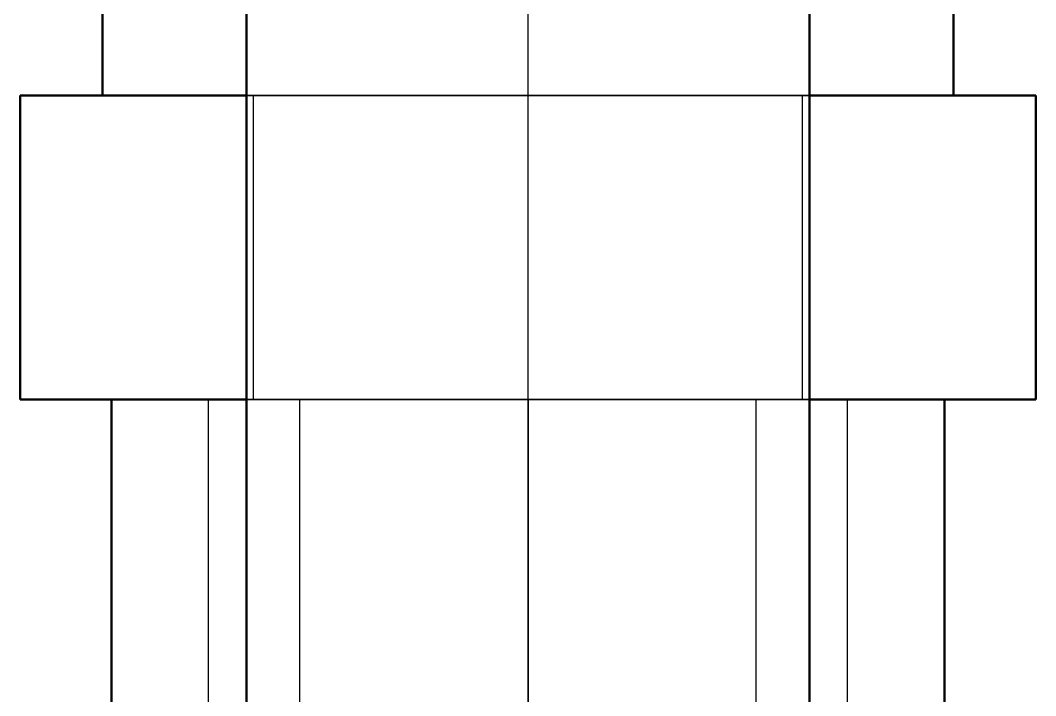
# Model space of a CAD drawing. Header units: millimetres. Extents: x 0 to 420, y 0 to 297.
# Drawn here: x 184.72 to 189.23, y 217.614 to 220.614 of the extents above; entities that cross this region are included whole.
import ezdxf

# ---------------------------------------------------------------- set-up
doc = ezdxf.new("R2010")
doc.units = ezdxf.units.MM
doc.linetypes.add('ISO02-TRAZOS', pattern=[3.75, 3, -0.75])
doc.linetypes.add('ISO04-TRAZO-PUNTO', pattern=[7.625, 6, -0.75, 0.125, -0.75])
for name, color, linetype, lineweight in [('01-VISIBLE', 7, 'CONTINUOUS', 50), ('02-OCULTA', 4, 'ISO02-TRAZOS', 25), ('03-EJE', 1, 'ISO04-TRAZO-PUNTO', 25)]:
    doc.layers.add(name, color=color, linetype=linetype, lineweight=lineweight)

msp = doc.modelspace()

# ---------------------------------------------------------------- linework, layer by layer
at = {"layer": '01-VISIBLE'}
for p, q in [((185.0847, 220.28), (185.0847, 225.41)), ((188.8647, 220.28), (188.8647, 225.41)), ((184.7197, 218.93), (184.7197, 220.28)), ((189.2297, 218.93), (189.2297, 220.28)), ((185.1247, 215.686), (185.1247, 218.93)), ((188.8247, 215.43), (188.8247, 218.93))]:
    msp.add_line(p, q, dxfattribs=at)
for points in [[(185.7247, 217.5818), (185.7247, 217.6322), (185.7247, 217.6826), (185.7247, 217.733), (185.7247, 217.7835), (185.7247, 217.8339), (185.7247, 217.8843), (185.7247, 217.9347), (185.7247, 217.9851), (185.7247, 218.0356), (185.7247, 218.086), (185.7247, 218.1364), (185.7247, 218.1868), (185.7247, 218.2372), (185.7247, 218.2877), (185.7247, 218.3381), (185.7247, 218.3885), (185.7247, 218.4389), (185.7247, 218.4893), (185.7247, 218.5398), (185.7247, 218.5902), (185.7247, 218.6406), (185.7247, 218.691), (185.7247, 218.7414), (185.7247, 218.7919), (185.7247, 218.8423), (185.7247, 218.8927), (185.7247, 218.9431), (185.7247, 218.9935), (185.7247, 219.044), (185.7247, 219.0944), (185.7247, 219.1448), (185.7247, 219.1952), (185.7247, 219.2456), (185.7247, 219.2961), (185.7247, 219.3465), (185.7247, 219.3969), (185.7247, 219.4473), (185.7247, 219.4977), (185.7247, 219.5482), (185.7247, 219.5986), (185.7247, 219.649), (185.7247, 219.6994), (185.7247, 219.7498), (185.7247, 219.8003), (185.7247, 219.8507), (185.7247, 219.9011), (185.7247, 219.9515), (185.7247, 220.0019), (185.7247, 220.0524), (185.7247, 220.1028), (185.7247, 220.1532), (185.7247, 220.2036), (185.7247, 220.2541), (185.7247, 220.3045), (185.7247, 220.3549), (185.7247, 220.4053), (185.7247, 220.4557), (185.7247, 220.5062), (185.7247, 220.5566), (185.7247, 220.607), (185.7247, 220.6574)], [(188.2247, 217.5818), (188.2247, 217.6322), (188.2247, 217.6826), (188.2247, 217.733), (188.2247, 217.7835), (188.2247, 217.8339), (188.2247, 217.8843), (188.2247, 217.9347), (188.2247, 217.9851), (188.2247, 218.0356), (188.2247, 218.086), (188.2247, 218.1364), (188.2247, 218.1868), (188.2247, 218.2372), (188.2247, 218.2877), (188.2247, 218.3381), (188.2247, 218.3885), (188.2247, 218.4389), (188.2247, 218.4893), (188.2247, 218.5398), (188.2247, 218.5902), (188.2247, 218.6406), (188.2247, 218.691), (188.2247, 218.7414), (188.2247, 218.7919), (188.2247, 218.8423), (188.2247, 218.8927), (188.2247, 218.9431), (188.2247, 218.9935), (188.2247, 219.044), (188.2247, 219.0944), (188.2247, 219.1448), (188.2247, 219.1952), (188.2247, 219.2456), (188.2247, 219.2961), (188.2247, 219.3465), (188.2247, 219.3969), (188.2247, 219.4473), (188.2247, 219.4977), (188.2247, 219.5482), (188.2247, 219.5986), (188.2247, 219.649), (188.2247, 219.6994), (188.2247, 219.7498), (188.2247, 219.8003), (188.2247, 219.8507), (188.2247, 219.9011), (188.2247, 219.9515), (188.2247, 220.0019), (188.2247, 220.0524), (188.2247, 220.1028), (188.2247, 220.1532), (188.2247, 220.2036), (188.2247, 220.2541), (188.2247, 220.3045), (188.2247, 220.3549), (188.2247, 220.4053), (188.2247, 220.4557), (188.2247, 220.5062), (188.2247, 220.5566), (188.2247, 220.607), (188.2247, 220.6574)], [(184.7197, 220.28), (184.7718, 220.28), (184.824, 220.28), (184.8761, 220.28), (184.9282, 220.28), (184.9804, 220.28), (185.0325, 220.28), (185.0847, 220.28)], [(185.6247, 220.28), (185.5707, 220.28), (185.5167, 220.28), (185.4627, 220.28), (185.4087, 220.28), (185.3547, 220.28), (185.3007, 220.28), (185.2467, 220.28), (185.1927, 220.28), (185.1387, 220.28), (185.0847, 220.28)], [(185.6247, 220.28), (185.6413, 220.28), (185.658, 220.28), (185.6747, 220.28), (185.6913, 220.28), (185.708, 220.28), (185.7247, 220.28)], [(188.2247, 220.28), (188.2413, 220.28), (188.258, 220.28), (188.2747, 220.28), (188.2913, 220.28), (188.308, 220.28), (188.3247, 220.28)], [(188.3247, 220.28), (188.3787, 220.28), (188.4327, 220.28), (188.4867, 220.28), (188.5407, 220.28), (188.5947, 220.28), (188.6487, 220.28), (188.7027, 220.28), (188.7567, 220.28), (188.8107, 220.28), (188.8647, 220.28)], [(188.8647, 220.28), (188.9168, 220.28), (188.969, 220.28), (189.0211, 220.28), (189.0732, 220.28), (189.1254, 220.28), (189.1775, 220.28), (189.2297, 220.28)], [(184.7197, 218.93), (184.7699, 218.93), (184.8202, 218.93), (184.8704, 218.93), (184.9207, 218.93), (184.9709, 218.93), (185.0212, 218.93), (185.0714, 218.93), (185.1217, 218.93), (185.1719, 218.93), (185.2222, 218.93), (185.2724, 218.93), (185.3227, 218.93), (185.3729, 218.93), (185.4232, 218.93), (185.4734, 218.93), (185.5237, 218.93), (185.5739, 218.93), (185.6242, 218.93), (185.6744, 218.93), (185.7247, 218.93)], [(188.2247, 218.93), (188.2749, 218.93), (188.3252, 218.93), (188.3754, 218.93), (188.4257, 218.93), (188.4759, 218.93), (188.5262, 218.93), (188.5764, 218.93), (188.6267, 218.93), (188.6769, 218.93), (188.7272, 218.93), (188.7774, 218.93), (188.8277, 218.93), (188.8779, 218.93), (188.9282, 218.93), (188.9784, 218.93), (189.0287, 218.93), (189.0789, 218.93), (189.1292, 218.93), (189.1794, 218.93), (189.2297, 218.93)]]:
    msp.add_lwpolyline(points, dxfattribs=at)
at = {"layer": '02-OCULTA'}
for p, q in [((185.0847, 220.28), (185.0847, 225.68)), ((188.8647, 220.28), (188.8647, 225.68)), ((188.3247, 220.28), (185.6247, 220.28)), ((188.3247, 220.28), (185.6247, 220.28)), ((185.7559, 218.93), (185.7559, 220.28)), ((188.1935, 218.93), (188.1935, 220.28)), ((185.5559, 215.0093), (185.5559, 218.93)), ((185.5559, 217.31), (185.5559, 218.93)), ((185.9609, 217.31), (185.9609, 218.93)), ((186.9747, 218.93), (186.9747, 215.0093)), ((187.9885, 217.31), (187.9885, 218.93)), ((188.3935, 215.0093), (188.3935, 218.93)), ((188.3935, 217.31), (188.3935, 218.93))]:
    msp.add_line(p, q, dxfattribs=at)
for points in [[(186.9747, 220.28), (186.9246, 220.28), (186.8744, 220.28), (186.8243, 220.28), (186.7742, 220.28), (186.7241, 220.28), (186.674, 220.28), (186.6239, 220.28), (186.5738, 220.28), (186.5237, 220.28), (186.4736, 220.28), (186.4234, 220.28), (186.3733, 220.28), (186.3232, 220.28), (186.2731, 220.28), (186.223, 220.28), (186.1729, 220.28), (186.1228, 220.28), (186.0727, 220.28), (186.0226, 220.28), (185.9724, 220.28), (185.9223, 220.28), (185.8722, 220.28), (185.8221, 220.28), (185.772, 220.28), (185.7219, 220.28), (185.6718, 220.28), (185.6217, 220.28), (185.5716, 220.28), (185.5214, 220.28), (185.4713, 220.28), (185.4212, 220.28), (185.3711, 220.28), (185.321, 220.28), (185.2709, 220.28), (185.2208, 220.28), (185.1707, 220.28), (185.1206, 220.28), (185.0704, 220.28), (185.0203, 220.28), (184.9702, 220.28), (184.9201, 220.28), (184.87, 220.28), (184.8199, 220.28), (184.7698, 220.28), (184.7197, 220.28)], [(185.0847, 220.28), (185.1387, 220.28), (185.1927, 220.28), (185.2467, 220.28), (185.3007, 220.28), (185.3547, 220.28), (185.4087, 220.28), (185.4627, 220.28), (185.5167, 220.28), (185.5707, 220.28), (185.6247, 220.28)], [(185.6247, 220.28), (185.5707, 220.28), (185.5167, 220.28), (185.4627, 220.28), (185.4087, 220.28), (185.3547, 220.28), (185.3007, 220.28), (185.2467, 220.28), (185.1927, 220.28), (185.1387, 220.28), (185.0847, 220.28)], [(185.7247, 220.28), (185.7747, 220.28), (185.8247, 220.28), (185.8747, 220.28), (185.9247, 220.28), (185.9747, 220.28), (186.0247, 220.28), (186.0747, 220.28), (186.1247, 220.28), (186.1747, 220.28), (186.2247, 220.28), (186.2747, 220.28), (186.3247, 220.28), (186.3747, 220.28), (186.4247, 220.28), (186.4747, 220.28), (186.5247, 220.28), (186.5747, 220.28), (186.6247, 220.28), (186.6747, 220.28), (186.7247, 220.28), (186.7747, 220.28), (186.8247, 220.28), (186.8747, 220.28), (186.9247, 220.28), (186.9747, 220.28), (187.0247, 220.28), (187.0747, 220.28), (187.1247, 220.28), (187.1747, 220.28), (187.2247, 220.28), (187.2747, 220.28), (187.3247, 220.28), (187.3747, 220.28), (187.4247, 220.28), (187.4747, 220.28), (187.5247, 220.28), (187.5747, 220.28), (187.6247, 220.28), (187.6747, 220.28), (187.7247, 220.28), (187.7747, 220.28), (187.8247, 220.28), (187.8747, 220.28), (187.9247, 220.28), (187.9747, 220.28), (188.0247, 220.28), (188.0747, 220.28), (188.1247, 220.28), (188.1747, 220.28), (188.2247, 220.28)], [(186.9747, 220.28), (186.9239, 220.28), (186.8731, 220.28), (186.8223, 220.28), (186.7715, 220.28), (186.7207, 220.28), (186.67, 220.28), (186.6192, 220.28), (186.5684, 220.28), (186.5176, 220.28), (186.4668, 220.28), (186.416, 220.28), (186.3653, 220.28), (186.3145, 220.28), (186.2637, 220.28), (186.2129, 220.28), (186.1621, 220.28), (186.1113, 220.28), (186.0606, 220.28), (186.0098, 220.28), (185.959, 220.28), (185.9082, 220.28), (185.8574, 220.28), (185.8066, 220.28), (185.7559, 220.28)], [(185.7559, 220.28), (185.8066, 220.28), (185.8574, 220.28), (185.9082, 220.28), (185.959, 220.28), (186.0098, 220.28), (186.0606, 220.28), (186.1113, 220.28), (186.1621, 220.28), (186.2129, 220.28), (186.2637, 220.28), (186.3145, 220.28), (186.3653, 220.28), (186.416, 220.28), (186.4668, 220.28), (186.5176, 220.28), (186.5684, 220.28), (186.6192, 220.28), (186.67, 220.28), (186.7207, 220.28), (186.7715, 220.28), (186.8223, 220.28), (186.8731, 220.28), (186.9239, 220.28), (186.9747, 220.28), (187.0254, 220.28), (187.0762, 220.28), (187.127, 220.28), (187.1778, 220.28), (187.2286, 220.28), (187.2794, 220.28), (187.3301, 220.28), (187.3809, 220.28), (187.4317, 220.28), (187.4825, 220.28), (187.5333, 220.28), (187.5841, 220.28), (187.6348, 220.28), (187.6856, 220.28), (187.7364, 220.28), (187.7872, 220.28), (187.838, 220.28), (187.8888, 220.28), (187.9395, 220.28), (187.9903, 220.28), (188.0411, 220.28), (188.0919, 220.28), (188.1427, 220.28), (188.1935, 220.28)], [(189.2297, 220.28), (189.1796, 220.28), (189.1294, 220.28), (189.0793, 220.28), (189.0292, 220.28), (188.9791, 220.28), (188.929, 220.28), (188.8789, 220.28), (188.8288, 220.28), (188.7787, 220.28), (188.7286, 220.28), (188.6784, 220.28), (188.6283, 220.28), (188.5782, 220.28), (188.5281, 220.28), (188.478, 220.28), (188.4279, 220.28), (188.3778, 220.28), (188.3277, 220.28), (188.2776, 220.28), (188.2274, 220.28), (188.1773, 220.28), (188.1272, 220.28), (188.0771, 220.28), (188.027, 220.28), (187.9769, 220.28), (187.9268, 220.28), (187.8767, 220.28), (187.8266, 220.28), (187.7764, 220.28), (187.7263, 220.28), (187.6762, 220.28), (187.6261, 220.28), (187.576, 220.28), (187.5259, 220.28), (187.4758, 220.28), (187.4257, 220.28), (187.3756, 220.28), (187.3254, 220.28), (187.2753, 220.28), (187.2252, 220.28), (187.1751, 220.28), (187.125, 220.28), (187.0749, 220.28), (187.0248, 220.28), (186.9747, 220.28)], [(188.1935, 220.28), (188.1427, 220.28), (188.0919, 220.28), (188.0411, 220.28), (187.9903, 220.28), (187.9395, 220.28), (187.8888, 220.28), (187.838, 220.28), (187.7872, 220.28), (187.7364, 220.28), (187.6856, 220.28), (187.6348, 220.28), (187.5841, 220.28), (187.5333, 220.28), (187.4825, 220.28), (187.4317, 220.28), (187.3809, 220.28), (187.3301, 220.28), (187.2794, 220.28), (187.2286, 220.28), (187.1778, 220.28), (187.127, 220.28), (187.0762, 220.28), (187.0254, 220.28), (186.9747, 220.28)], [(188.3247, 220.28), (188.3787, 220.28), (188.4327, 220.28), (188.4867, 220.28), (188.5407, 220.28), (188.5947, 220.28), (188.6487, 220.28), (188.7027, 220.28), (188.7567, 220.28), (188.8107, 220.28), (188.8647, 220.28)], [(188.3247, 220.28), (188.3787, 220.28), (188.4327, 220.28), (188.4867, 220.28), (188.5407, 220.28), (188.5947, 220.28), (188.6487, 220.28), (188.7027, 220.28), (188.7567, 220.28), (188.8107, 220.28), (188.8647, 220.28)], [(186.9747, 218.93), (186.9246, 218.93), (186.8744, 218.93), (186.8243, 218.93), (186.7742, 218.93), (186.7241, 218.93), (186.674, 218.93), (186.6239, 218.93), (186.5738, 218.93), (186.5237, 218.93), (186.4736, 218.93), (186.4234, 218.93), (186.3733, 218.93), (186.3232, 218.93), (186.2731, 218.93), (186.223, 218.93), (186.1729, 218.93), (186.1228, 218.93), (186.0727, 218.93), (186.0226, 218.93), (185.9724, 218.93), (185.9223, 218.93), (185.8722, 218.93), (185.8221, 218.93), (185.772, 218.93), (185.7219, 218.93), (185.6718, 218.93), (185.6217, 218.93), (185.5716, 218.93), (185.5214, 218.93), (185.4713, 218.93), (185.4212, 218.93), (185.3711, 218.93), (185.321, 218.93), (185.2709, 218.93), (185.2208, 218.93), (185.1707, 218.93), (185.1206, 218.93), (185.0704, 218.93), (185.0203, 218.93), (184.9702, 218.93), (184.9201, 218.93), (184.87, 218.93), (184.8199, 218.93), (184.7698, 218.93), (184.7197, 218.93)], [(186.9747, 218.93), (186.9247, 218.93), (186.8747, 218.93), (186.8247, 218.93), (186.7747, 218.93), (186.7247, 218.93), (186.6747, 218.93), (186.6247, 218.93), (186.5747, 218.93), (186.5247, 218.93), (186.4747, 218.93), (186.4247, 218.93), (186.3747, 218.93), (186.3247, 218.93), (186.2747, 218.93), (186.2247, 218.93), (186.1747, 218.93), (186.1247, 218.93), (186.0747, 218.93), (186.0247, 218.93), (185.9747, 218.93), (185.9247, 218.93), (185.8747, 218.93), (185.8247, 218.93), (185.7747, 218.93), (185.7247, 218.93), (185.6747, 218.93), (185.6247, 218.93), (185.5747, 218.93), (185.5247, 218.93), (185.4747, 218.93), (185.4247, 218.93), (185.3747, 218.93), (185.3247, 218.93), (185.2747, 218.93), (185.2247, 218.93), (185.1747, 218.93), (185.1247, 218.93)], [(185.1247, 218.93), (185.1747, 218.93), (185.2247, 218.93), (185.2747, 218.93), (185.3247, 218.93), (185.3747, 218.93), (185.4247, 218.93), (185.4747, 218.93), (185.5247, 218.93), (185.5747, 218.93), (185.6247, 218.93), (185.6747, 218.93), (185.7247, 218.93), (185.7747, 218.93), (185.8247, 218.93), (185.8747, 218.93), (185.9247, 218.93), (185.9747, 218.93), (186.0247, 218.93), (186.0747, 218.93), (186.1247, 218.93), (186.1747, 218.93), (186.2247, 218.93), (186.2747, 218.93), (186.3247, 218.93), (186.3747, 218.93), (186.4247, 218.93), (186.4747, 218.93), (186.5247, 218.93), (186.5747, 218.93), (186.6247, 218.93), (186.6747, 218.93), (186.7247, 218.93), (186.7747, 218.93), (186.8247, 218.93), (186.8747, 218.93), (186.9247, 218.93), (186.9747, 218.93), (187.0247, 218.93), (187.0747, 218.93), (187.1247, 218.93), (187.1747, 218.93), (187.2247, 218.93), (187.2747, 218.93), (187.3247, 218.93), (187.3747, 218.93), (187.4247, 218.93), (187.4747, 218.93), (187.5247, 218.93), (187.5747, 218.93), (187.6247, 218.93), (187.6747, 218.93), (187.7247, 218.93), (187.7747, 218.93), (187.8247, 218.93), (187.8747, 218.93), (187.9247, 218.93), (187.9747, 218.93), (188.0247, 218.93), (188.0747, 218.93), (188.1247, 218.93), (188.1747, 218.93), (188.2247, 218.93), (188.2747, 218.93), (188.3247, 218.93), (188.3747, 218.93), (188.4247, 218.93), (188.4747, 218.93), (188.5247, 218.93), (188.5747, 218.93), (188.6247, 218.93), (188.6747, 218.93), (188.7247, 218.93), (188.7747, 218.93), (188.8247, 218.93)], [(186.9747, 218.93), (186.924, 218.93), (186.8733, 218.93), (186.8227, 218.93), (186.772, 218.93), (186.7213, 218.93), (186.6706, 218.93), (186.62, 218.93), (186.5693, 218.93), (186.5186, 218.93), (186.468, 218.93), (186.4173, 218.93), (186.3666, 218.93), (186.3159, 218.93), (186.2653, 218.93), (186.2146, 218.93), (186.1639, 218.93), (186.1133, 218.93), (186.0626, 218.93), (186.0119, 218.93), (185.9612, 218.93), (185.9106, 218.93), (185.8599, 218.93), (185.8092, 218.93), (185.7586, 218.93), (185.7079, 218.93), (185.6572, 218.93), (185.6065, 218.93), (185.5559, 218.93)], [(185.5559, 218.93), (185.6065, 218.93), (185.6572, 218.93), (185.7079, 218.93), (185.7586, 218.93), (185.8092, 218.93), (185.8599, 218.93), (185.9106, 218.93), (185.9612, 218.93), (186.0119, 218.93), (186.0626, 218.93), (186.1133, 218.93), (186.1639, 218.93), (186.2146, 218.93), (186.2653, 218.93), (186.3159, 218.93), (186.3666, 218.93), (186.4173, 218.93), (186.468, 218.93), (186.5186, 218.93), (186.5693, 218.93), (186.62, 218.93), (186.6706, 218.93), (186.7213, 218.93), (186.772, 218.93), (186.8227, 218.93), (186.8733, 218.93), (186.924, 218.93), (186.9747, 218.93), (187.0253, 218.93), (187.076, 218.93), (187.1267, 218.93), (187.1774, 218.93), (187.228, 218.93), (187.2787, 218.93), (187.3294, 218.93), (187.38, 218.93), (187.4307, 218.93), (187.4814, 218.93), (187.5321, 218.93), (187.5827, 218.93), (187.6334, 218.93), (187.6841, 218.93), (187.7347, 218.93), (187.7854, 218.93), (187.8361, 218.93), (187.8868, 218.93), (187.9374, 218.93), (187.9881, 218.93), (188.0388, 218.93), (188.0894, 218.93), (188.1401, 218.93), (188.1908, 218.93), (188.2415, 218.93), (188.2921, 218.93), (188.3428, 218.93), (188.3935, 218.93)], [(186.9747, 218.93), (186.924, 218.93), (186.8733, 218.93), (186.8227, 218.93), (186.772, 218.93), (186.7213, 218.93), (186.6706, 218.93), (186.62, 218.93), (186.5693, 218.93), (186.5186, 218.93), (186.468, 218.93), (186.4173, 218.93), (186.3666, 218.93), (186.3159, 218.93), (186.2653, 218.93), (186.2146, 218.93), (186.1639, 218.93), (186.1133, 218.93), (186.0626, 218.93), (186.0119, 218.93), (185.9612, 218.93), (185.9106, 218.93), (185.8599, 218.93), (185.8092, 218.93), (185.7586, 218.93), (185.7079, 218.93), (185.6572, 218.93), (185.6065, 218.93), (185.5559, 218.93)], [(185.5559, 218.93), (185.6065, 218.93), (185.6572, 218.93), (185.7079, 218.93), (185.7586, 218.93), (185.8092, 218.93), (185.8599, 218.93), (185.9106, 218.93), (185.9612, 218.93), (186.0119, 218.93), (186.0626, 218.93), (186.1133, 218.93), (186.1639, 218.93), (186.2146, 218.93), (186.2653, 218.93), (186.3159, 218.93), (186.3666, 218.93), (186.4173, 218.93), (186.468, 218.93), (186.5186, 218.93), (186.5693, 218.93), (186.62, 218.93), (186.6706, 218.93), (186.7213, 218.93), (186.772, 218.93), (186.8227, 218.93), (186.8733, 218.93), (186.924, 218.93), (186.9747, 218.93), (187.0253, 218.93), (187.076, 218.93), (187.1267, 218.93), (187.1774, 218.93), (187.228, 218.93), (187.2787, 218.93), (187.3294, 218.93), (187.38, 218.93), (187.4307, 218.93), (187.4814, 218.93), (187.5321, 218.93), (187.5827, 218.93), (187.6334, 218.93), (187.6841, 218.93), (187.7347, 218.93), (187.7854, 218.93), (187.8361, 218.93), (187.8868, 218.93), (187.9374, 218.93), (187.9881, 218.93), (188.0388, 218.93), (188.0894, 218.93), (188.1401, 218.93), (188.1908, 218.93), (188.2415, 218.93), (188.2921, 218.93), (188.3428, 218.93), (188.3935, 218.93)], [(185.7247, 218.93), (185.7747, 218.93), (185.8247, 218.93), (185.8747, 218.93), (185.9247, 218.93), (185.9747, 218.93), (186.0247, 218.93), (186.0747, 218.93), (186.1247, 218.93), (186.1747, 218.93), (186.2247, 218.93), (186.2747, 218.93), (186.3247, 218.93), (186.3747, 218.93), (186.4247, 218.93), (186.4747, 218.93), (186.5247, 218.93), (186.5747, 218.93), (186.6247, 218.93), (186.6747, 218.93), (186.7247, 218.93), (186.7747, 218.93), (186.8247, 218.93), (186.8747, 218.93), (186.9247, 218.93), (186.9747, 218.93), (187.0247, 218.93), (187.0747, 218.93), (187.1247, 218.93), (187.1747, 218.93), (187.2247, 218.93), (187.2747, 218.93), (187.3247, 218.93), (187.3747, 218.93), (187.4247, 218.93), (187.4747, 218.93), (187.5247, 218.93), (187.5747, 218.93), (187.6247, 218.93), (187.6747, 218.93), (187.7247, 218.93), (187.7747, 218.93), (187.8247, 218.93), (187.8747, 218.93), (187.9247, 218.93), (187.9747, 218.93), (188.0247, 218.93), (188.0747, 218.93), (188.1247, 218.93), (188.1747, 218.93), (188.2247, 218.93)], [(186.9747, 218.93), (186.9239, 218.93), (186.8731, 218.93), (186.8223, 218.93), (186.7715, 218.93), (186.7207, 218.93), (186.67, 218.93), (186.6192, 218.93), (186.5684, 218.93), (186.5176, 218.93), (186.4668, 218.93), (186.416, 218.93), (186.3653, 218.93), (186.3145, 218.93), (186.2637, 218.93), (186.2129, 218.93), (186.1621, 218.93), (186.1113, 218.93), (186.0606, 218.93), (186.0098, 218.93), (185.959, 218.93), (185.9082, 218.93), (185.8574, 218.93), (185.8066, 218.93), (185.7559, 218.93)], [(185.7559, 218.93), (185.8066, 218.93), (185.8574, 218.93), (185.9082, 218.93), (185.959, 218.93), (186.0098, 218.93), (186.0606, 218.93), (186.1113, 218.93), (186.1621, 218.93), (186.2129, 218.93), (186.2637, 218.93), (186.3145, 218.93), (186.3653, 218.93), (186.416, 218.93), (186.4668, 218.93), (186.5176, 218.93), (186.5684, 218.93), (186.6192, 218.93), (186.67, 218.93), (186.7207, 218.93), (186.7715, 218.93), (186.8223, 218.93), (186.8731, 218.93), (186.9239, 218.93), (186.9747, 218.93), (187.0254, 218.93), (187.0762, 218.93), (187.127, 218.93), (187.1778, 218.93), (187.2286, 218.93), (187.2794, 218.93), (187.3301, 218.93), (187.3809, 218.93), (187.4317, 218.93), (187.4825, 218.93), (187.5333, 218.93), (187.5841, 218.93), (187.6348, 218.93), (187.6856, 218.93), (187.7364, 218.93), (187.7872, 218.93), (187.838, 218.93), (187.8888, 218.93), (187.9395, 218.93), (187.9903, 218.93), (188.0411, 218.93), (188.0919, 218.93), (188.1427, 218.93), (188.1935, 218.93)], [(186.9747, 218.93), (186.924, 218.93), (186.8733, 218.93), (186.8226, 218.93), (186.7719, 218.93), (186.7212, 218.93), (186.6705, 218.93), (186.6198, 218.93), (186.5691, 218.93), (186.5185, 218.93), (186.4678, 218.93), (186.4171, 218.93), (186.3664, 218.93), (186.3157, 218.93), (186.265, 218.93), (186.2143, 218.93), (186.1636, 218.93), (186.1129, 218.93), (186.0622, 218.93), (186.0116, 218.93), (185.9609, 218.93)], [(185.9609, 218.93), (186.0116, 218.93), (186.0622, 218.93), (186.1129, 218.93), (186.1636, 218.93), (186.2143, 218.93), (186.265, 218.93), (186.3157, 218.93), (186.3664, 218.93), (186.4171, 218.93), (186.4678, 218.93), (186.5185, 218.93), (186.5691, 218.93), (186.6198, 218.93), (186.6705, 218.93), (186.7212, 218.93), (186.7719, 218.93), (186.8226, 218.93), (186.8733, 218.93), (186.924, 218.93), (186.9747, 218.93), (187.0254, 218.93), (187.076, 218.93), (187.1267, 218.93), (187.1774, 218.93), (187.2281, 218.93), (187.2788, 218.93), (187.3295, 218.93), (187.3802, 218.93), (187.4309, 218.93), (187.4816, 218.93), (187.5323, 218.93), (187.5829, 218.93), (187.6336, 218.93), (187.6843, 218.93), (187.735, 218.93), (187.7857, 218.93), (187.8364, 218.93), (187.8871, 218.93), (187.9378, 218.93), (187.9885, 218.93)], [(188.3935, 218.93), (188.3428, 218.93), (188.2921, 218.93), (188.2415, 218.93), (188.1908, 218.93), (188.1401, 218.93), (188.0894, 218.93), (188.0388, 218.93), (187.9881, 218.93), (187.9374, 218.93), (187.8868, 218.93), (187.8361, 218.93), (187.7854, 218.93), (187.7347, 218.93), (187.6841, 218.93), (187.6334, 218.93), (187.5827, 218.93), (187.5321, 218.93), (187.4814, 218.93), (187.4307, 218.93), (187.38, 218.93), (187.3294, 218.93), (187.2787, 218.93), (187.228, 218.93), (187.1774, 218.93), (187.1267, 218.93), (187.076, 218.93), (187.0253, 218.93), (186.9747, 218.93)], [(188.8247, 218.93), (188.7747, 218.93), (188.7247, 218.93), (188.6747, 218.93), (188.6247, 218.93), (188.5747, 218.93), (188.5247, 218.93), (188.4747, 218.93), (188.4247, 218.93), (188.3747, 218.93), (188.3247, 218.93), (188.2747, 218.93), (188.2247, 218.93), (188.1747, 218.93), (188.1247, 218.93), (188.0747, 218.93), (188.0247, 218.93), (187.9747, 218.93), (187.9247, 218.93), (187.8747, 218.93), (187.8247, 218.93), (187.7747, 218.93), (187.7247, 218.93), (187.6747, 218.93), (187.6247, 218.93), (187.5747, 218.93), (187.5247, 218.93), (187.4747, 218.93), (187.4247, 218.93), (187.3747, 218.93), (187.3247, 218.93), (187.2747, 218.93), (187.2247, 218.93), (187.1747, 218.93), (187.1247, 218.93), (187.0747, 218.93), (187.0247, 218.93), (186.9747, 218.93)], [(189.2297, 218.93), (189.1796, 218.93), (189.1294, 218.93), (189.0793, 218.93), (189.0292, 218.93), (188.9791, 218.93), (188.929, 218.93), (188.8789, 218.93), (188.8288, 218.93), (188.7787, 218.93), (188.7286, 218.93), (188.6784, 218.93), (188.6283, 218.93), (188.5782, 218.93), (188.5281, 218.93), (188.478, 218.93), (188.4279, 218.93), (188.3778, 218.93), (188.3277, 218.93), (188.2776, 218.93), (188.2274, 218.93), (188.1773, 218.93), (188.1272, 218.93), (188.0771, 218.93), (188.027, 218.93), (187.9769, 218.93), (187.9268, 218.93), (187.8767, 218.93), (187.8266, 218.93), (187.7764, 218.93), (187.7263, 218.93), (187.6762, 218.93), (187.6261, 218.93), (187.576, 218.93), (187.5259, 218.93), (187.4758, 218.93), (187.4257, 218.93), (187.3756, 218.93), (187.3254, 218.93), (187.2753, 218.93), (187.2252, 218.93), (187.1751, 218.93), (187.125, 218.93), (187.0749, 218.93), (187.0248, 218.93), (186.9747, 218.93)], [(188.1935, 218.93), (188.1427, 218.93), (188.0919, 218.93), (188.0411, 218.93), (187.9903, 218.93), (187.9395, 218.93), (187.8888, 218.93), (187.838, 218.93), (187.7872, 218.93), (187.7364, 218.93), (187.6856, 218.93), (187.6348, 218.93), (187.5841, 218.93), (187.5333, 218.93), (187.4825, 218.93), (187.4317, 218.93), (187.3809, 218.93), (187.3301, 218.93), (187.2794, 218.93), (187.2286, 218.93), (187.1778, 218.93), (187.127, 218.93), (187.0762, 218.93), (187.0254, 218.93), (186.9747, 218.93)], [(188.3935, 218.93), (188.3428, 218.93), (188.2921, 218.93), (188.2415, 218.93), (188.1908, 218.93), (188.1401, 218.93), (188.0894, 218.93), (188.0388, 218.93), (187.9881, 218.93), (187.9374, 218.93), (187.8868, 218.93), (187.8361, 218.93), (187.7854, 218.93), (187.7347, 218.93), (187.6841, 218.93), (187.6334, 218.93), (187.5827, 218.93), (187.5321, 218.93), (187.4814, 218.93), (187.4307, 218.93), (187.38, 218.93), (187.3294, 218.93), (187.2787, 218.93), (187.228, 218.93), (187.1774, 218.93), (187.1267, 218.93), (187.076, 218.93), (187.0253, 218.93), (186.9747, 218.93)], [(187.9885, 218.93), (187.9378, 218.93), (187.8871, 218.93), (187.8364, 218.93), (187.7857, 218.93), (187.735, 218.93), (187.6843, 218.93), (187.6336, 218.93), (187.5829, 218.93), (187.5323, 218.93), (187.4816, 218.93), (187.4309, 218.93), (187.3802, 218.93), (187.3295, 218.93), (187.2788, 218.93), (187.2281, 218.93), (187.1774, 218.93), (187.1267, 218.93), (187.076, 218.93), (187.0254, 218.93), (186.9747, 218.93)]]:
    msp.add_lwpolyline(points, dxfattribs=at)
at = {"layer": '03-EJE'}
msp.add_line((186.9747, 148), (186.9747, 223.93), dxfattribs=at)

doc.saveas('drawing.dxf')
